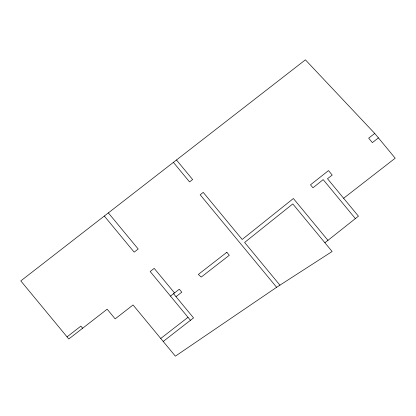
<?xml version="1.0" encoding="UTF-8"?>
<svg xmlns="http://www.w3.org/2000/svg" width="416" height="416" viewBox="0 0 416 416"><rect width="100%" height="100%" fill="white"/><g stroke="black" fill="none" stroke-linecap="round" stroke-linejoin="round"><path stroke-width="0.62" d="M324.896 242.762L358.431 216.169L327.486 178.724L332.207 175.058L328.51 170.591L310.497 184.818L312.962 187.798L323.18 179.624L355.347 218.561M67.049 336.872L80.902 326.108L82.659 328.229M343.632 198.255L395.2 158.2L374.738 133.437L368.68 138.143L372.372 142.615L378.43 137.904M170.466 296.088L179.317 289.208L181.776 292.188L176.004 296.67M160.748 338.478L188.006 317.309M163.207 341.458L193.544 317.897L173.545 293.696M279.921 285.163L244.629 242.455L292.802 203.923L332.124 251.514L276.624 287.29L175.365 356.164L133.063 304.975L115.164 318.874L107.167 309.197L68.801 338.993L20.8 280.904L305.401 59.836L374.738 133.437M327.974 240.375L293.379 198.51L242.164 239.476L203.242 192.374L200.164 194.766L276.624 287.29M176.478 159.983L192.629 179.53L189.55 181.922L173.394 162.37M108.358 212.893L138.2 249.012L134.16 252.148L104.312 216.034M174.507 292.947L154.201 268.372L150.16 271.513L190.466 320.289M226.845 252.288L198.349 274.425L201.214 277.092L229.31 255.268L226.845 252.288"/></g></svg>
